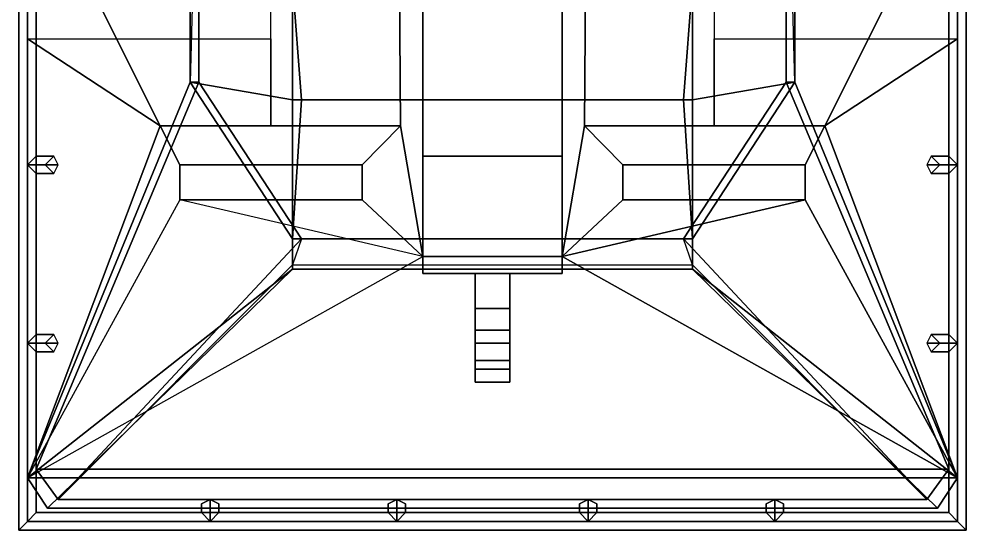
# Model space of a CAD drawing. Header units: millimetres. Extents: x -1.1 to 1.1, y -3.4 to 8.
# Drawn here: x -1.09 to 1.09, y -3.43 to -2.254 of the extents above; entities that cross this region are included whole.
import ezdxf

# ---------------------------------------------------------------- set-up
doc = ezdxf.new("R2010")
doc.units = ezdxf.units.MM
doc.layers.add('inner_sides', color=4, linetype='Continuous')
doc.layers.add('tent', color=3, linetype='Continuous')

msp = doc.modelspace()

# ---------------------------------------------------------------- linework, layer by layer
for points in [[(-1.07, 0.35, 1.18), (-1.07, -3.31, 1.18), (-0.6961, -2.4, 1.75), (-0.6961, -0.19, 1.75)], [(-0.16, 0.35, 0.75), (-0.16, -2.8004, 0.75), (-0.2116, -2.5, 0.7094), (-0.2226, -0.99, 0.7008)], [(0.16, 0.35, 0.75), (0.16, -2.8004, 0.75), (-0.16, -2.8004, 0.75), (-0.16, 0.35, 0.75)], [(0.2226, -0.99, 0.7008), (0.2116, -2.5, 0.7094), (0.16, -2.8004, 0.75), (0.16, 0.35, 0.75)], [(0.6961, -2.4, 1.75), (1.07, -3.31, 1.18), (1.07, 0.35, 1.18), (0.6961, -0.19, 1.75)], [(-1.07, 0.31, 1.28), (-1.09, 0.33, 1.26), (-1.09, -3.43, 1.26), (-1.07, -3.41, 1.28)], [(-1.09, 0.33, 1.26), (-1.07, 0.31, 1.24), (-1.07, -3.41, 1.24), (-1.09, -3.43, 1.26)], [(1.09, 0.33, 1.26), (1.07, 0.31, 1.28), (1.07, -3.41, 1.28), (1.09, -3.43, 1.26)], [(1.07, 0.31, 1.24), (1.09, 0.33, 1.26), (1.09, -3.43, 1.26), (1.07, -3.41, 1.24)], [(-1.05, 0.29, 1.26), (-1.07, 0.31, 1.28), (-1.07, -3.41, 1.28), (-1.05, -3.39, 1.26)], [(-1.07, 0.31, 1.24), (-1.05, 0.29, 1.26), (-1.05, -3.39, 1.26), (-1.07, -3.41, 1.24)], [(1.07, 0.31, 1.28), (1.05, 0.29, 1.26), (1.05, -3.39, 1.26), (1.07, -3.41, 1.28)], [(1.05, 0.29, 1.26), (1.07, 0.31, 1.24), (1.07, -3.41, 1.24), (1.05, -3.39, 1.26)], [(-0.2226, -0.99, 0.7008), (-0.2116, -2.5, 0.7094), (-0.51, -2.5, 0.7095), (-0.51, -0.99, 0.7008)], [(0.51, -0.99, 0.7008), (0.51, -2.5, 0.7094), (0.2116, -2.5, 0.7094), (0.2226, -0.99, 0.7008)], [(-1.07, -1.2, 0.49), (-1.07, -2.3, 0.49), (-1.07, -1.89, 1.18), (-1.07, -1.62, 1.18)], [(1.07, -1.89, 1.18), (1.07, -2.3, 0.49), (1.07, -1.2, 0.49), (1.07, -1.62, 1.18)], [(-0.765, -2.5, 0.7094), (-0.765, -2.5, 0.7094), (-1.07, -3.31, 1.18), (-1.07, -1.89, 1.18)], [(-1.07, -2.3, 0.49), (-0.765, -2.5, 0.7094), (-1.07, -1.89, 1.18)], [(1.07, -3.31, 1.18), (0.765, -2.5, 0.7094), (0.765, -2.5, 0.7094), (1.07, -1.89, 1.18)], [(1.07, -1.89, 1.18), (0.765, -2.5, 0.7094), (1.07, -2.3, 0.49), (1.07, -1.89, 1.18)], [(-0.51, -2.3, 0.49), (-0.51, -2.5, 0.7095), (-0.765, -2.5, 0.7094), (-1.07, -2.3, 0.49)], [(1.07, -2.3, 0.49), (0.765, -2.5, 0.7094), (0.51, -2.5, 0.7094), (0.51, -2.3, 0.49)], [(-0.6961, -2.4, 1.75), (-1.07, -3.31, 1.18), (-0.46, -2.83, 2.11), (-0.46, -2.76, 2.11)], [(0.46, -2.83, 2.11), (1.07, -3.31, 1.18), (0.6961, -2.4, 1.75), (0.46, -2.76, 2.11)], [(-0.72, -2.59, 0.64), (-0.72, -2.67, 0.64), (-1.07, -3.31, 1.18), (-0.765, -2.5, 0.7094)], [(-0.2116, -2.5, 0.7094), (-0.3, -2.59, 0.64), (-0.72, -2.59, 0.64), (-0.765, -2.5, 0.7094)], [(-0.2116, -2.5, 0.7094), (-0.16, -2.8004, 0.75), (-0.3, -2.67, 0.64), (-0.3, -2.59, 0.64)], [(0.3, -2.59, 0.64), (0.3, -2.67, 0.64), (0.16, -2.8004, 0.75), (0.2116, -2.5, 0.7094)], [(0.765, -2.5, 0.7094), (0.72, -2.59, 0.64), (0.3, -2.59, 0.64), (0.2116, -2.5, 0.7094)], [(1.07, -3.31, 1.18), (0.72, -2.67, 0.64), (0.72, -2.59, 0.64), (0.765, -2.5, 0.7094)], [(-1.05, -2.57, 1.26), (-1.07, -2.59, 1.28), (-1, -2.59, 1.28), (-1.01, -2.57, 1.26)], [(-1.07, -2.59, 1.24), (-1.05, -2.57, 1.26), (-1.01, -2.57, 1.26), (-1.03, -2.59, 1.24)], [(-0.16, -2.57, 0.62), (-0.16, -2.84, 0.62), (-0.16, -2.84, 0.75), (-0.16, -2.57, 0.75)], [(0.16, -2.57, 0.75), (0.16, -2.57, 0.62), (-0.16, -2.57, 0.62), (-0.16, -2.57, 0.75)], [(0.16, -2.57, 0.62), (0.16, -2.84, 0.62), (-0.16, -2.84, 0.62), (-0.16, -2.57, 0.62)], [(0.16, -2.84, 0.75), (0.16, -2.84, 0.62), (0.16, -2.57, 0.62), (0.16, -2.57, 0.75)], [(1.07, -2.59, 1.28), (1.05, -2.57, 1.26), (1.01, -2.57, 1.26), (1, -2.59, 1.28)], [(1.05, -2.57, 1.26), (1.07, -2.59, 1.24), (1.03, -2.59, 1.24), (1.01, -2.57, 1.26)], [(-1.07, -2.59, 1.28), (-1.05, -2.61, 1.26), (-1.01, -2.61, 1.26), (-1, -2.59, 1.28)], [(-1.05, -2.61, 1.26), (-1.07, -2.59, 1.24), (-1.03, -2.59, 1.24), (-1.01, -2.61, 1.26)], [(-0.3, -2.59, 0.64), (-0.3, -2.67, 0.64), (-0.72, -2.67, 0.64), (-0.72, -2.59, 0.64)], [(0.72, -2.59, 0.64), (0.72, -2.67, 0.64), (0.3, -2.67, 0.64), (0.3, -2.59, 0.64)], [(1.05, -2.61, 1.26), (1.07, -2.59, 1.28), (1, -2.59, 1.28), (1.01, -2.61, 1.26)], [(1.07, -2.59, 1.24), (1.05, -2.61, 1.26), (1.01, -2.61, 1.26), (1.03, -2.59, 1.24)], [(-0.72, -2.67, 0.64), (-0.3, -2.67, 0.64), (-0.16, -2.8004, 0.75)], [(0.16, -2.8004, 0.75), (0.72, -2.67, 0.64), (0.72, -2.67, 0.64), (1.07, -3.31, 1.18)], [(0.16, -2.8004, 0.75), (0.3, -2.67, 0.64), (0.3, -2.67, 0.64), (0.72, -2.67, 0.64)], [(-0.46, -2.76, 2.11), (-0.46, -2.83, 2.11), (0.46, -2.83, 2.11), (0.46, -2.76, 2.11)], [(-1.07, -3.31, 1.18), (-0.16, -2.8004, 0.75), (0.16, -2.8004, 0.75), (1.07, -3.31, 1.18)], [(-0.16, -2.8004, 0.75), (-0.16, -2.84, 0.75), (0.16, -2.84, 0.75), (0.16, -2.8004, 0.75)], [(-1.0241, -3.38, 1.25), (-0.46, -2.83, 2.11), (-0.46, -2.83, 2.11), (-1.07, -3.31, 1.18)], [(1.0241, -3.38, 1.25), (0.46, -2.83, 2.11), (-0.46, -2.83, 2.11), (-1.0241, -3.38, 1.25)], [(1.07, -3.31, 1.18), (0.46, -2.83, 2.11), (0.46, -2.83, 2.11), (1.0241, -3.38, 1.25)], [(-0.16, -2.84, 0.75), (-0.16, -2.84, 0.62), (-0.04, -2.84, 0.62), (-0.04, -2.84, 0.75)], [(-0.04, -2.84, 0.62), (-0.04, -2.92, 0.62), (-0.04, -2.92, 0.75), (-0.04, -2.84, 0.75)], [(0.04, -2.84, 0.62), (0.04, -2.92, 0.62), (-0.04, -2.92, 0.62), (-0.04, -2.84, 0.62)], [(-0.04, -2.84, 0.75), (-0.04, -2.92, 0.75), (0.04, -2.92, 0.75), (0.04, -2.84, 0.75)], [(0.04, -2.92, 0.75), (0.04, -2.92, 0.62), (0.04, -2.84, 0.62), (0.04, -2.84, 0.75)], [(0.04, -2.84, 0.75), (0.04, -2.84, 0.62), (0.16, -2.84, 0.62), (0.16, -2.84, 0.75)], [(-0.04, -2.92, 0.62), (-0.04, -3, 0.57), (-0.04, -3, 0.63), (-0.04, -2.97, 0.68)], [(0.04, -2.92, 0.62), (0.04, -3, 0.57), (-0.04, -3, 0.57), (-0.04, -2.92, 0.62)], [(-0.04, -2.92, 0.75), (-0.04, -2.92, 0.62), (-0.04, -2.97, 0.68), (-0.04, -2.97, 0.7)], [(-0.04, -2.97, 0.77), (-0.04, -2.92, 0.75), (-0.04, -2.97, 0.7), (-0.04, -3, 0.72)], [(0.04, -2.97, 0.77), (0.04, -2.92, 0.75), (-0.04, -2.92, 0.75), (-0.04, -2.97, 0.77)], [(0.04, -3, 0.63), (0.04, -3, 0.57), (0.04, -2.92, 0.62), (0.04, -2.97, 0.68)], [(0.04, -2.97, 0.68), (0.04, -2.92, 0.62), (0.04, -2.92, 0.75), (0.04, -2.97, 0.7)], [(0.04, -2.97, 0.7), (0.04, -2.92, 0.75), (0.04, -2.97, 0.77), (0.04, -3, 0.72)], [(-1.07, -3, 1.24), (-1.05, -2.98, 1.26), (-1.01, -2.98, 1.26), (-1.03, -3, 1.24)], [(-1.05, -2.98, 1.26), (-1.07, -3, 1.28), (-1, -3, 1.28), (-1.01, -2.98, 1.26)], [(-0.04, -2.97, 0.68), (-0.04, -3, 0.63), (0.04, -3, 0.63), (0.04, -2.97, 0.68)], [(-0.04, -2.97, 0.7), (-0.04, -2.97, 0.68), (0.04, -2.97, 0.68), (0.04, -2.97, 0.7)], [(0.04, -3, 0.72), (0.04, -2.97, 0.77), (-0.04, -2.97, 0.77), (-0.04, -3, 0.72)], [(-0.04, -3, 0.72), (-0.04, -2.97, 0.7), (0.04, -2.97, 0.7), (0.04, -3, 0.72)], [(1.07, -3, 1.28), (1.05, -2.98, 1.26), (1.01, -2.98, 1.26), (1, -3, 1.28)], [(1.05, -2.98, 1.26), (1.07, -3, 1.24), (1.03, -3, 1.24), (1.01, -2.98, 1.26)], [(-1.05, -3.02, 1.26), (-1.07, -3, 1.24), (-1.03, -3, 1.24), (-1.01, -3.02, 1.26)], [(-1.07, -3, 1.28), (-1.05, -3.02, 1.26), (-1.01, -3.02, 1.26), (-1, -3, 1.28)], [(-0.04, -3, 0.57), (-0.04, -3.04, 0.57), (-0.04, -3.04, 0.63), (-0.04, -3, 0.63)], [(0.04, -3, 0.57), (0.04, -3.04, 0.57), (-0.04, -3.04, 0.57), (-0.04, -3, 0.57)], [(-0.04, -3, 0.63), (-0.04, -3.04, 0.63), (0.04, -3.04, 0.63), (0.04, -3, 0.63)], [(0.04, -3.04, 0.63), (0.04, -3.04, 0.57), (0.04, -3, 0.57), (0.04, -3, 0.63)], [(1.05, -3.02, 1.26), (1.07, -3, 1.28), (1, -3, 1.28), (1.01, -3.02, 1.26)], [(1.07, -3, 1.24), (1.05, -3.02, 1.26), (1.01, -3.02, 1.26), (1.03, -3, 1.24)], [(-0.04, -3.04, 0.57), (-0.04, -3.09, 0.64), (-0.04, -3.06, 0.66), (-0.04, -3.04, 0.63)], [(-0.04, -3.04, 0.63), (-0.04, -3.06, 0.66), (0.04, -3.06, 0.66), (0.04, -3.04, 0.63)], [(0.04, -3.04, 0.57), (0.04, -3.09, 0.64), (-0.04, -3.09, 0.64), (-0.04, -3.04, 0.57)], [(0.04, -3.06, 0.66), (0.04, -3.09, 0.64), (0.04, -3.04, 0.57), (0.04, -3.04, 0.63)], [(-0.04, -3.06, 0.72), (-0.04, -3.09, 0.71), (0.04, -3.09, 0.71), (0.04, -3.06, 0.72)], [(-0.04, -3.09, 0.64), (-0.04, -3.09, 0.71), (-0.04, -3.06, 0.72), (-0.04, -3.06, 0.66)], [(-0.04, -3.06, 0.66), (-0.04, -3.06, 0.72), (0.04, -3.06, 0.72), (0.04, -3.06, 0.66)], [(0.04, -3.06, 0.72), (0.04, -3.09, 0.71), (0.04, -3.09, 0.64), (0.04, -3.06, 0.66)], [(0.04, -3.09, 0.64), (0.04, -3.09, 0.71), (-0.04, -3.09, 0.71), (-0.04, -3.09, 0.64)], [(1.07, -3.31, 1.18), (1.0241, -3.38, 1.25), (-1.0241, -3.38, 1.25), (-1.07, -3.31, 1.18)], [(-0.65, -3.41, 1.24), (-0.67, -3.39, 1.26), (-0.67, -3.37, 1.26), (-0.65, -3.36, 1.24)], [(-0.67, -3.39, 1.26), (-0.65, -3.41, 1.28), (-0.65, -3.36, 1.28), (-0.67, -3.37, 1.26)], [(-0.63, -3.39, 1.26), (-0.65, -3.41, 1.24), (-0.65, -3.36, 1.24), (-0.63, -3.37, 1.26)], [(-0.65, -3.41, 1.28), (-0.63, -3.39, 1.26), (-0.63, -3.37, 1.26), (-0.65, -3.36, 1.28)], [(-0.24, -3.39, 1.26), (-0.22, -3.41, 1.28), (-0.22, -3.36, 1.28), (-0.24, -3.37, 1.26)], [(-0.22, -3.41, 1.24), (-0.24, -3.39, 1.26), (-0.24, -3.37, 1.26), (-0.22, -3.36, 1.24)], [(-0.22, -3.41, 1.28), (-0.2, -3.39, 1.26), (-0.2, -3.37, 1.26), (-0.22, -3.36, 1.28)], [(-0.2, -3.39, 1.26), (-0.22, -3.41, 1.24), (-0.22, -3.36, 1.24), (-0.2, -3.37, 1.26)], [(0.2, -3.39, 1.26), (0.22, -3.41, 1.28), (0.22, -3.36, 1.28), (0.2, -3.37, 1.26)], [(0.22, -3.41, 1.24), (0.2, -3.39, 1.26), (0.2, -3.37, 1.26), (0.22, -3.36, 1.24)], [(0.22, -3.41, 1.28), (0.24, -3.39, 1.26), (0.24, -3.37, 1.26), (0.22, -3.36, 1.28)], [(0.24, -3.39, 1.26), (0.22, -3.41, 1.24), (0.22, -3.36, 1.24), (0.24, -3.37, 1.26)], [(0.63, -3.39, 1.26), (0.65, -3.41, 1.28), (0.65, -3.36, 1.28), (0.63, -3.37, 1.26)], [(0.65, -3.41, 1.24), (0.63, -3.39, 1.26), (0.63, -3.37, 1.26), (0.65, -3.36, 1.24)], [(0.65, -3.41, 1.28), (0.67, -3.39, 1.26), (0.67, -3.37, 1.26), (0.65, -3.36, 1.28)], [(0.67, -3.39, 1.26), (0.65, -3.41, 1.24), (0.65, -3.36, 1.24), (0.67, -3.37, 1.26)], [(-1.05, -3.39, 1.26), (-1.07, -3.41, 1.28), (1.07, -3.41, 1.28), (1.05, -3.39, 1.26)], [(-1.07, -3.41, 1.24), (-1.05, -3.39, 1.26), (1.05, -3.39, 1.26), (1.07, -3.41, 1.24)], [(-1.07, -3.41, 1.28), (-1.09, -3.43, 1.26), (1.09, -3.43, 1.26), (1.07, -3.41, 1.28)], [(-1.09, -3.43, 1.26), (-1.07, -3.41, 1.24), (1.07, -3.41, 1.24), (1.09, -3.43, 1.26)]]:
    msp.add_3dface(points)
at = {"layer": 'inner_sides'}
for points in [[(-1.05, 0.33, 1.18), (-1.05, -3.29, 1.18), (1.05, -3.29, 1.18), (1.05, 0.33, 1.18)], [(-0.6761, -0.19, 1.75), (-0.6761, -2.4, 1.75), (-1.05, -3.29, 1.18), (-1.05, 0.33, 1.18)], [(1.05, 0.33, 1.18), (1.05, -3.29, 1.18), (0.6761, -2.4, 1.75), (0.6761, -0.19, 1.75)], [(-0.6961, -0.19, 1.75), (-0.6961, -2.4, 1.75), (-0.6761, -2.4, 1.75), (-0.6761, -0.19, 1.75)], [(0.6761, -0.19, 1.75), (0.6761, -2.4, 1.75), (0.6961, -2.4, 1.75), (0.6961, -0.19, 1.75)], [(-0.6761, -2.4, 1.75), (-0.44, -2.76, 2.09), (-1, -3.36, 1.25), (-1.05, -3.29, 1.18)], [(-0.6961, -2.4, 1.75), (-0.46, -2.76, 2.11), (-0.44, -2.76, 2.11), (-0.6761, -2.4, 1.75)], [(-0.6761, -2.4, 1.75), (-0.44, -2.76, 2.11), (-0.44, -2.76, 2.09), (-0.6761, -2.4, 1.75)], [(0.6761, -2.4, 1.75), (0.44, -2.76, 2.11), (0.46, -2.76, 2.11), (0.6961, -2.4, 1.75)], [(1, -3.36, 1.25), (0.44, -2.76, 2.09), (0.6761, -2.4, 1.75), (1.05, -3.29, 1.18)], [(0.6761, -2.4, 1.75), (0.44, -2.76, 2.09), (0.44, -2.76, 2.11), (0.6761, -2.4, 1.75)], [(-1, -3.36, 1.25), (-0.44, -2.76, 2.09), (-0.46, -2.82, 2.09), (-1, -3.36, 1.25)], [(-0.44, -2.76, 2.09), (-0.44, -2.76, 2.11), (0.44, -2.76, 2.11), (0.44, -2.76, 2.09)], [(1, -3.36, 1.25), (0.46, -2.82, 2.09), (0.44, -2.76, 2.09), (1, -3.36, 1.25)], [(-1, -3.36, 1.25), (-0.46, -2.82, 2.09), (0.46, -2.82, 2.09), (1, -3.36, 1.25)], [(-1.05, -3.29, 1.18), (-1, -3.36, 1.25), (1, -3.36, 1.25), (1.05, -3.29, 1.18)]]:
    msp.add_3dface(points, dxfattribs=at)
at = {"layer": 'tent'}
for points in [[(-0.46, -2.44, 2.07), (-0.46, -2.17, 2.11), (-0.69, -2.17, 1.75), (-0.6961, -2.4, 1.75)], [(-0.44, -2.44, 2.09), (-0.46, -2.17, 2.11), (-0.46, -2.17, 2.11), (-0.46, -2.44, 2.07)], [(0.44, -2.44, 2.09), (0.46, -2.17, 2.11), (-0.46, -2.17, 2.11), (-0.44, -2.44, 2.09)], [(0.46, -2.44, 2.07), (0.46, -2.17, 2.11), (0.46, -2.17, 2.11), (0.44, -2.44, 2.09)], [(0.6961, -2.4, 1.75), (0.69, -2.17, 1.75), (0.46, -2.17, 2.11), (0.46, -2.44, 2.07)], [(-0.6961, -2.4, 1.75), (-0.6961, -2.4, 1.75), (-0.46, -2.76, 2.11), (-0.46, -2.44, 2.07)], [(0.46, -2.44, 2.07), (0.46, -2.76, 2.11), (0.6961, -2.4, 1.75)], [(-0.46, -2.44, 2.07), (-0.46, -2.76, 2.11), (-0.46, -2.76, 2.11), (-0.44, -2.44, 2.09)], [(-0.44, -2.44, 2.09), (-0.46, -2.76, 2.11), (0.46, -2.76, 2.11), (0.44, -2.44, 2.09)], [(0.44, -2.44, 2.09), (0.46, -2.76, 2.11), (0.46, -2.76, 2.11), (0.46, -2.44, 2.07)]]:
    msp.add_3dface(points, dxfattribs=at)

doc.saveas('drawing.dxf')
